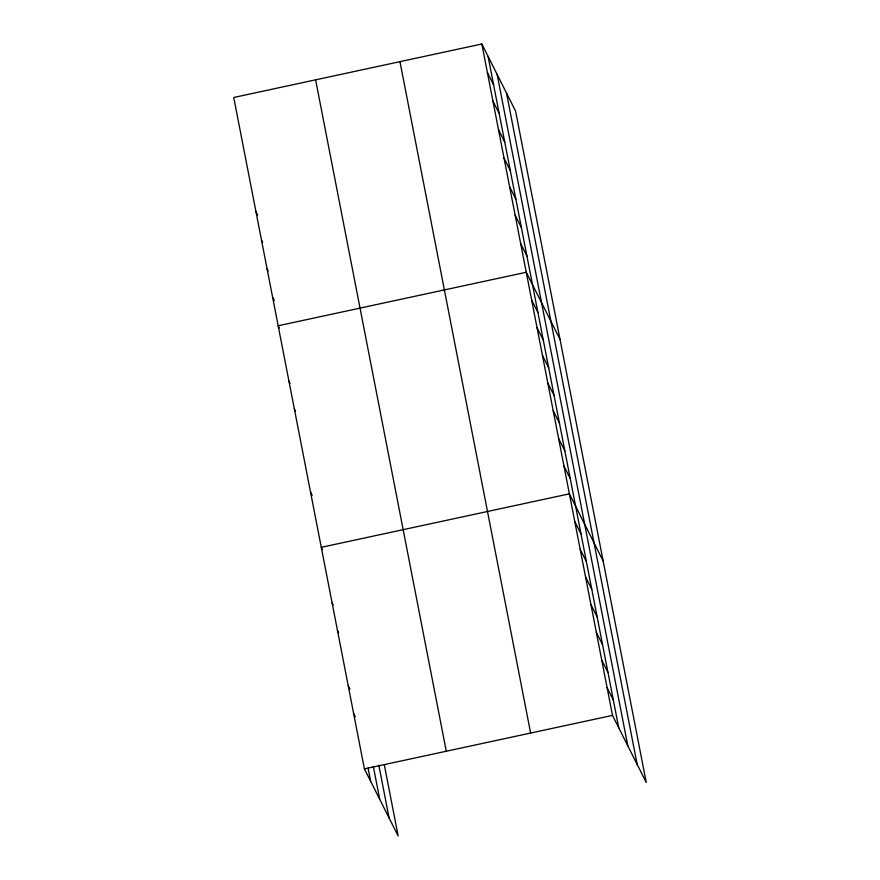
<?xml version="1.0" encoding="UTF-8"?>
<svg xmlns="http://www.w3.org/2000/svg" width="880" height="880" viewBox="0 0 880 880"><rect width="100%" height="100%" fill="white"/><g stroke="black" fill="none" stroke-linecap="round" stroke-linejoin="round"><path stroke-width="1.32" d="M481.833 44L612.502 715.396L646.261 782.507L515.592 111.111L481.833 44L233.739 97.493L364.408 768.889L398.167 836L384.307 764.786M364.408 768.889L612.502 715.396M487.388 72.534L493.625 84.931M492.943 101.068L499.169 113.465M498.498 129.602L504.724 141.999M504.042 158.136L510.279 170.533M509.597 186.67L515.834 199.067M515.152 215.204L521.389 227.601M520.707 243.738L526.944 256.135M560.021 339.394L526.262 272.272L278.168 325.765L279.301 328.02M531.652 299.97L537.889 312.367M537.042 327.668L543.279 340.065M542.432 355.355L548.669 367.752M547.822 383.053L554.059 395.45M553.212 410.751L559.449 423.148M558.602 438.449L564.839 450.846M563.992 466.136L570.229 478.533M603.141 560.956L569.382 493.834L321.288 547.327L322.421 549.582M574.772 521.532L581.009 533.929M580.162 549.23L586.399 561.627M585.552 576.917L591.789 589.314M590.942 604.615L597.179 617.012M596.332 632.313L602.569 644.71M601.722 660.011L607.959 672.408M607.112 687.698L613.349 700.095M255.959 211.629L257.653 215.006M261.514 240.163L262.647 242.418M267.058 268.697L268.202 270.952M272.613 297.231L274.318 300.608M288.948 381.15L290.081 383.405M294.338 408.848L295.471 411.103M310.508 491.931L312.213 495.319M332.068 602.712L333.201 604.967M337.458 630.41L338.591 632.665M348.238 685.795L349.943 689.183M353.628 713.493L355.333 716.87M506.506 93.06L637.175 764.456M497.145 74.459L627.814 745.855M488.07 56.397L618.739 727.793M399.96 61.655L530.629 733.051M315.612 79.838L446.281 751.234M378.818 765.193L389.081 817.938M373.307 766.37L379.731 799.337M368.082 768.097L370.645 781.286"/></g></svg>
